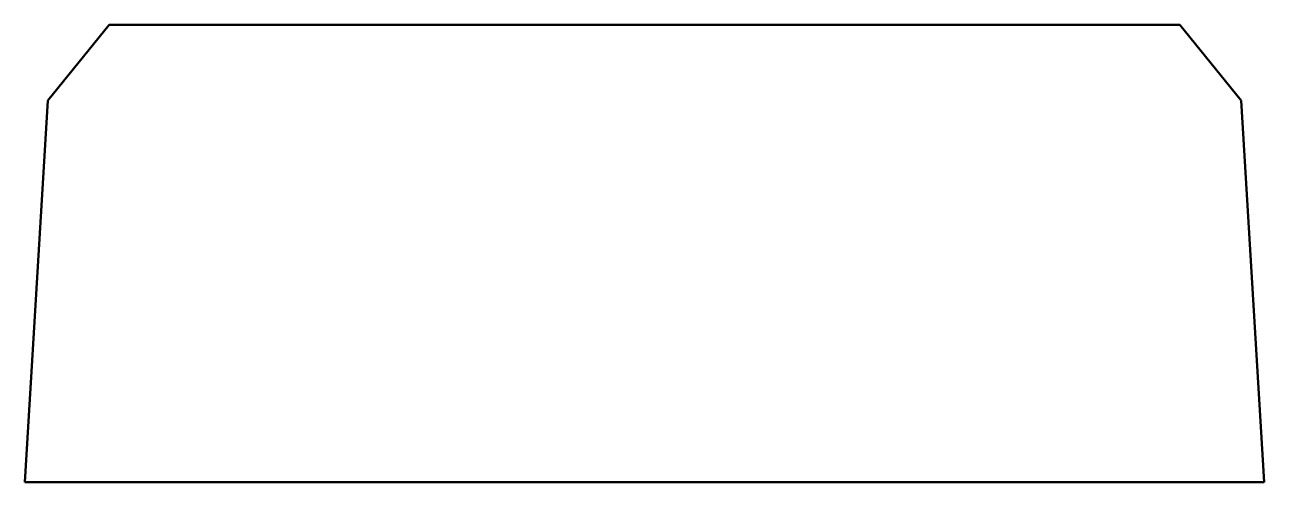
# Model space of a CAD drawing. Header units: millimetres. Extents: x 0 to 1584, y 0 to 585.
import ezdxf

# ---------------------------------------------------------------- set-up
doc = ezdxf.new("R2010")
doc.units = ezdxf.units.MM
doc.layers.add('IV_OUTER_PROFILE', color=7, linetype='Continuous', lineweight=50)

msp = doc.modelspace()

# ---------------------------------------------------------------- linework, layer by layer
at = {"layer": 'IV_OUTER_PROFILE'}
for p, q in [((29.4, 488), (108, 584.5)), ((1476.2, 584.5), (108, 584.5)), ((1554.8, 488), (1476.2, 584.5)), ((0, 0), (29.4, 488)), ((1584.3, 0), (1554.8, 488)), ((1584.3, 0), (0, 0))]:
    msp.add_line(p, q, dxfattribs=at)

doc.saveas('drawing.dxf')
